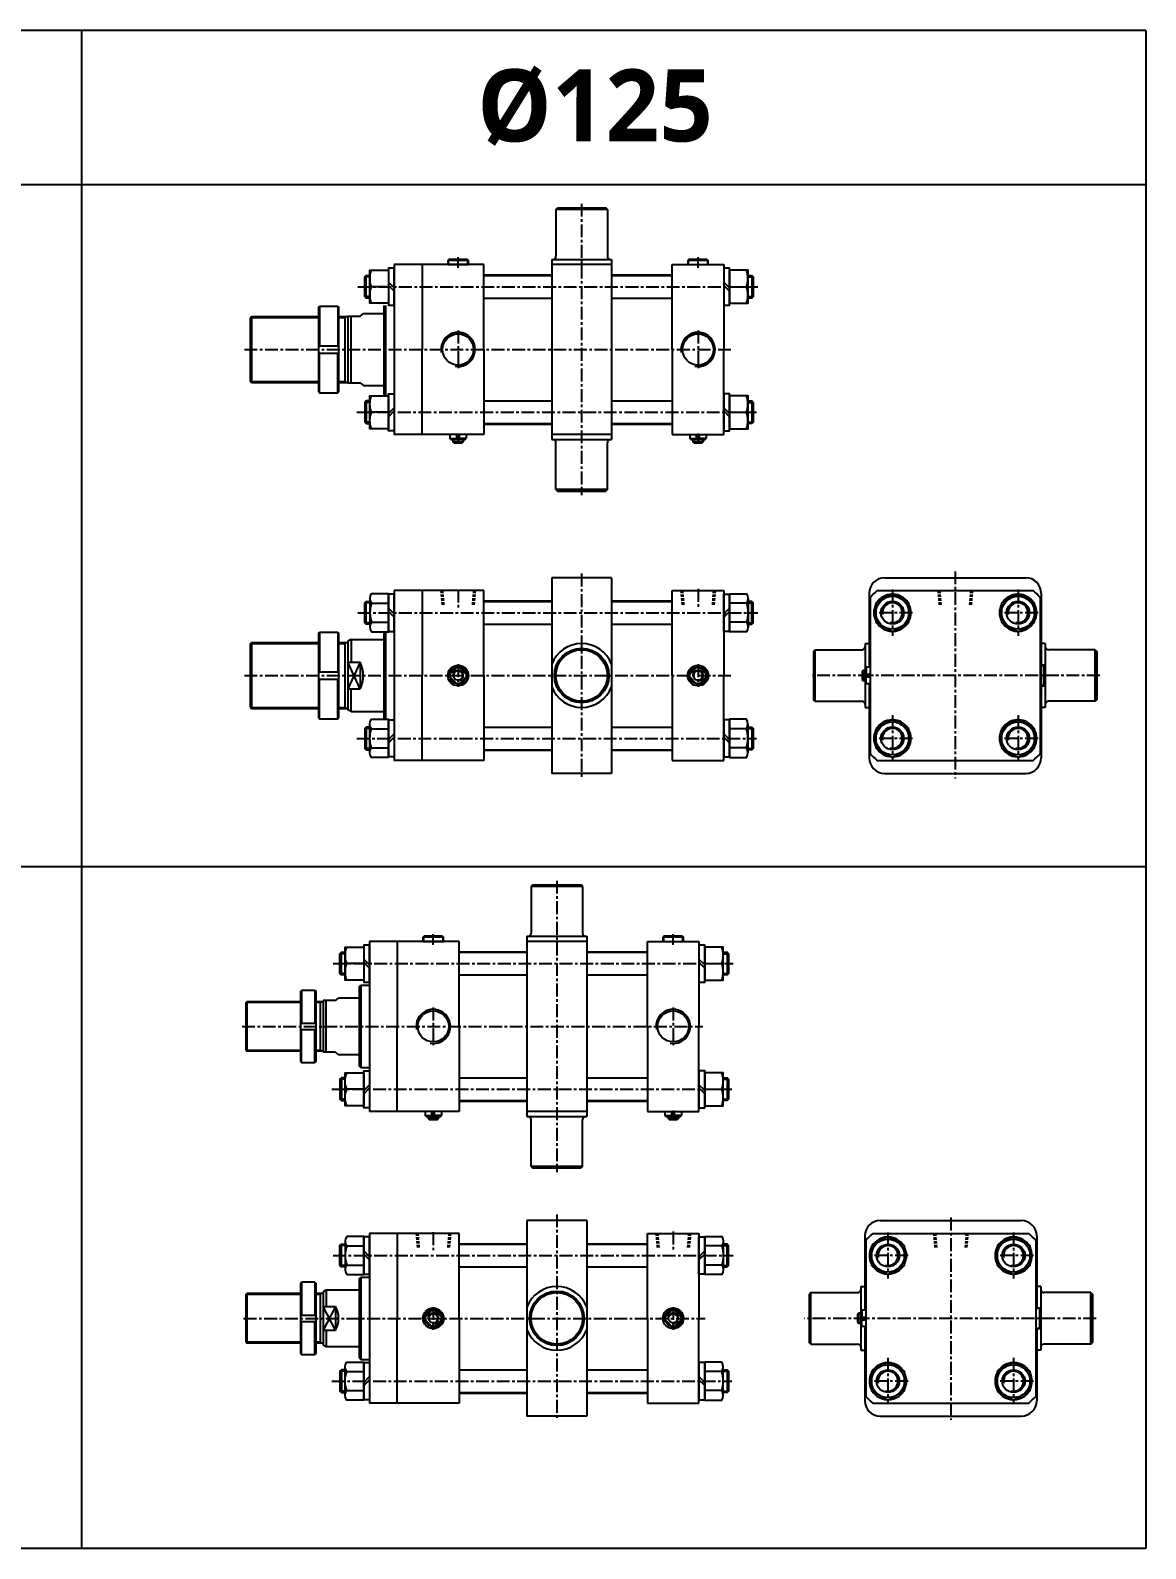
# Model space of a CAD drawing. Extents: x -819 to 29893, y -8942 to 9886.
# Drawn here: x 3670 to 4753, y 2978 to 4453 of the extents above; entities that cross this region are included whole.
import ezdxf

# ---------------------------------------------------------------- set-up
doc = ezdxf.new("R2010")
doc.units = 0
doc.header["$LTSCALE"] = 10
doc.header["$MEASUREMENT"] = 0
for name, pattern in [('CENTER', [2, 1.25, -0.25, 0.25, -0.25]), ('CENTERX2', [4, 2.5, -0.5, 0.5, -0.5]), ('HIDDEN', [0.375, 0.25, -0.125])]:
    doc.linetypes.add(name, pattern=pattern)
doc.layers.get('0').update_dxf_attribs({"linetype": 'CONTINUOUS'})
doc.layers.get('DEFPOINTS').update_dxf_attribs({"linetype": 'CONTINUOUS'})
for name, color, linetype in [('CEN', 1, 'CENTERX2'), ('CENTER', 1, 'CENTER'), ('ML', 7, 'CONTINUOUS'), ('THIN', 3, 'CONTINUOUS'), ('중심선', 1, 'CENTER')]:
    doc.layers.add(name, color=color, linetype=linetype)
doc.styles.add('문자', font='romans.shx')

msp = doc.modelspace()

# ---------------------------------------------------------------- linework, layer by layer
for p, q in [((4752.9, 4452.8), (0, 4452.8)), ((3719.5, 4452.8), (3719.5, 2978.5)), ((4752.9, 4452.8), (4752.9, 2978.5)), ((4752.9, 4302.8), (0, 4302.8)), ((4752.9, 3640.6), (0, 3640.6)), ((4752.9, 2978.5), (0, 2978.5))]:
    msp.add_line(p, q)
at = {"layer": 'CEN', "color": 1, "linetype": 'CENTER'}
for p, q in [((4205.1, 4284.4), (4205.1, 4001.4)), ((4205.1, 3925.3), (4205.1, 3727.3)), ((4181, 3627.1), (4181, 3344.1)), ((4181, 3303), (4181, 3103.1))]:
    msp.add_line(p, q, dxfattribs=at)
at = {"layer": 'CENTER'}
for p, q in [((4506.9, 3909.8), (4506.9, 3864.8)), ((4628.9, 3909.8), (4628.9, 3864.8)), ((4526.4, 3887.3), (4487.4, 3887.3)), ((4648.4, 3887.3), (4609.4, 3887.3)), ((4506.9, 3787.8), (4506.9, 3742.8)), ((4628.9, 3787.8), (4628.9, 3742.8)), ((4526.4, 3765.3), (4487.4, 3765.3)), ((4648.4, 3765.3), (4609.4, 3765.3)), ((4502.6, 3285.6), (4502.6, 3240.7)), ((4624.6, 3285.6), (4624.6, 3240.7)), ((4522.1, 3263.1), (4483.1, 3263.1)), ((4644.1, 3263.1), (4605.1, 3263.1)), ((4502.6, 3163.6), (4502.6, 3118.7)), ((4624.6, 3163.6), (4624.6, 3118.7)), ((4522.1, 3141.1), (4483.1, 3141.1)), ((4644.1, 3141.1), (4605.1, 3141.1))]:
    msp.add_line(p, q, dxfattribs=at)
at = {"layer": 'DEFPOINTS', "color": 0, "linetype": 'ByBlock'}
for p in [(4480.4, 3795.3), (4655.4, 3795.3), (4476.1, 3171.1), (4651.1, 3171.1)]:
    msp.add_point(p, dxfattribs=at)
at = {"layer": 'ML'}
for p, q in [((4180.1, 4278.9), (4181.6, 4280.4)), ((4180.1, 4278.9), (4180.1, 4233.4)), ((4230.1, 4278.9), (4180.1, 4278.9)), ((4181.6, 4280.4), (4228.6, 4280.4)), ((4230.1, 4278.9), (4228.6, 4280.4)), ((4230.1, 4278.9), (4230.1, 4233.4)), ((3999.5, 4217.8), (3999.5, 4190.1)), ((4023.1, 4225.4), (4023.1, 4060.4)), ((4050.1, 4225.4), (4023.1, 4225.4)), ((4050.1, 4225.4), (4050.1, 4142.9)), ((4110.1, 4225.4), (4050.1, 4225.4)), ((4076.1, 4230.4), (4075.1, 4229.4)), ((4095.1, 4229.4), (4075.1, 4229.4)), ((4075.1, 4229.4), (4075.1, 4225.4)), ((4075.1, 4225.4), (4095.1, 4225.4)), ((4094.1, 4230.4), (4076.1, 4230.4)), ((4094.1, 4230.4), (4095.1, 4229.4)), ((4095.1, 4225.4), (4095.1, 4229.4)), ((4110.1, 4142.9), (4110.1, 4225.4)), ((4176.1, 4230.4), (4176.1, 4055.4)), ((4176.1, 4230.4), (4234.1, 4230.4)), ((4234.1, 4225.4), (4176.1, 4225.4)), ((4234.1, 4230.4), (4234.1, 4055.4)), ((4293.1, 4142.9), (4293.1, 4225.4)), ((4293.1, 4225.4), (4343.1, 4225.4)), ((4309.1, 4230.4), (4308.1, 4229.4)), ((4328.1, 4229.4), (4308.1, 4229.4)), ((4308.1, 4229.4), (4308.1, 4225.4)), ((4308.1, 4225.4), (4328.1, 4225.4)), ((4327.1, 4230.4), (4309.1, 4230.4)), ((4327.1, 4230.4), (4328.1, 4229.4)), ((4328.1, 4225.4), (4328.1, 4229.4)), ((4343.1, 4225.4), (4343.1, 4142.9)), ((4366.7, 4190.1), (4366.7, 4217.8)), ((3995.8, 4192.9), (3995.8, 4214.9)), ((4017.5, 4203.9), (4000.9, 4203.9)), ((4017.5, 4208.3), (4023.1, 4202.7)), ((4017.5, 4205.2), (4023.1, 4199.6)), ((4348.7, 4202.7), (4343.1, 4208.3)), ((4348.7, 4199.6), (4343.1, 4205.2)), ((4348.7, 4203.9), (4365.2, 4203.9)), ((4370.3, 4214.9), (4370.3, 4192.9)), ((3883.1, 4173.4), (3884.6, 4174.9)), ((3883.1, 4173.4), (3883.1, 4112.4)), ((3884.6, 4174.9), (3884.6, 4110.9)), ((3949.4, 4183.9), (3950.4, 4184.9)), ((3949.4, 4183.9), (3949.4, 4101.9)), ((3950.4, 4184.9), (3950.4, 4146.4)), ((3950.4, 4184.9), (3968.4, 4184.9)), ((3968.4, 4184.9), (3968.4, 4146.4)), ((3968.4, 4184.9), (3969.4, 4183.9)), ((3969.4, 4101.9), (3969.4, 4183.9)), ((3975.1, 4174.9), (3975.1, 4110.9)), ((3978.1, 4175.4), (3978.1, 4110.4)), ((3981.1, 4110.4), (3981.1, 4175.4)), ((3990.1, 4175.4), (3993.1, 4177.9)), ((4013.1, 4185.5), (4013.1, 4097.9)), ((4014.6, 4185.5), (4014.6, 4097.9)), ((3949.4, 4146.4), (3969.4, 4146.4)), ((4050.1, 4060.4), (4050.1, 4142.9)), ((4110.1, 4142.9), (4110.1, 4060.4)), ((4293.1, 4142.9), (4293.1, 4060.4)), ((4343.1, 4060.4), (4343.1, 4142.9)), ((3949.4, 4139.4), (3969.4, 4139.4)), ((3950.4, 4100.9), (3950.4, 4139.4)), ((3968.4, 4100.9), (3968.4, 4139.4)), ((3883.1, 4112.4), (3884.6, 4110.9)), ((3949.4, 4101.9), (3950.4, 4100.9)), ((3950.4, 4100.9), (3968.4, 4100.9)), ((3968.4, 4100.9), (3969.4, 4101.9)), ((3990.1, 4110.4), (3993.1, 4107.9)), ((3995.8, 4092.9), (3995.8, 4070.9)), ((3999.5, 4068.1), (3999.5, 4095.8)), ((4017.5, 4080.7), (4023.1, 4086.3)), ((4348.7, 4080.7), (4343.1, 4086.3)), ((4366.7, 4068.1), (4366.7, 4095.8)), ((4370.3, 4092.9), (4370.3, 4070.9)), ((4017.5, 4081.9), (4000.9, 4081.9)), ((4017.5, 4077.6), (4023.1, 4083.2)), ((4348.7, 4077.6), (4343.1, 4083.2)), ((4348.7, 4081.9), (4365.2, 4081.9)), ((4050.1, 4060.4), (4023.1, 4060.4)), ((4110.1, 4060.4), (4050.1, 4060.4)), ((4077.1, 4060.4), (4077.1, 4056.4)), ((4078.1, 4055.4), (4077.1, 4056.4)), ((4077.1, 4056.4), (4083.8, 4056.4)), ((4078.1, 4055.4), (4092.1, 4055.4)), ((4080.1, 4055.4), (4080.1, 4053.4)), ((4083.8, 4055.4), (4083.8, 4060.4)), ((4086.4, 4055.4), (4086.4, 4060.4)), ((4093.1, 4056.4), (4086.4, 4056.4)), ((4090.1, 4055.4), (4090.1, 4053.4)), ((4092.1, 4055.4), (4093.1, 4056.4)), ((4093.1, 4060.4), (4093.1, 4056.4)), ((4234.1, 4060.4), (4176.1, 4060.4)), ((4176.1, 4055.4), (4234.1, 4055.4)), ((4293.1, 4060.4), (4343.1, 4060.4)), ((4310.1, 4060.4), (4310.1, 4056.4)), ((4310.1, 4056.4), (4316.8, 4056.4)), ((4311.1, 4055.4), (4310.1, 4056.4)), ((4311.1, 4055.4), (4325.1, 4055.4)), ((4313.1, 4055.4), (4313.1, 4053.4)), ((4316.8, 4055.4), (4316.8, 4060.4)), ((4319.4, 4055.4), (4319.4, 4060.4)), ((4326.1, 4056.4), (4319.4, 4056.4)), ((4323.1, 4055.4), (4323.1, 4053.4)), ((4325.1, 4055.4), (4326.1, 4056.4)), ((4326.1, 4060.4), (4326.1, 4056.4)), ((4081.1, 4052.4), (4080.1, 4053.4)), ((4080.1, 4053.4), (4090.1, 4053.4)), ((4081.1, 4052.4), (4089.1, 4052.4)), ((4089.1, 4052.4), (4090.1, 4053.4)), ((4180.1, 4006.9), (4180.1, 4052.4)), ((4230.1, 4006.9), (4230.1, 4052.4)), ((4313.1, 4053.4), (4323.1, 4053.4)), ((4314.1, 4052.4), (4313.1, 4053.4)), ((4314.1, 4052.4), (4322.1, 4052.4)), ((4322.1, 4052.4), (4323.1, 4053.4)), ((4230.1, 4006.9), (4180.1, 4006.9)), ((4180.1, 4006.9), (4181.6, 4005.4)), ((4181.6, 4005.4), (4228.6, 4005.4)), ((4230.1, 4006.9), (4228.6, 4005.4)), ((4050.1, 3908.8), (4023.1, 3908.8)), ((4023.1, 3908.8), (4023.1, 3743.8)), ((4110.1, 3908.8), (4050.1, 3908.8)), ((4050.1, 3908.8), (4050.1, 3826.3)), ((4110.1, 3826.3), (4110.1, 3908.8)), ((4176.1, 3921.3), (4176.1, 3731.3)), ((4234.1, 3921.3), (4176.1, 3921.3)), ((4234.1, 3921.3), (4234.1, 3731.3)), ((4293.1, 3908.8), (4343.1, 3908.8)), ((4293.1, 3826.3), (4293.1, 3908.8)), ((4343.1, 3908.8), (4343.1, 3826.3)), ((4492.2, 3908.8), (4643.7, 3908.8)), ((4499.4, 3921.3), (4636.4, 3921.3)), ((3995.8, 3876.3), (3995.8, 3898.3)), ((3999.5, 3901.1), (3999.5, 3873.4)), ((4000.9, 3896.5), (4017.5, 3896.5)), ((4365.2, 3896.5), (4348.7, 3896.5)), ((4366.7, 3901.1), (4366.7, 3873.4)), ((4370.3, 3876.3), (4370.3, 3898.3)), ((4484.4, 3906.3), (4484.4, 3834.3)), ((4485.4, 3902), (4485.4, 3750.5)), ((4650.4, 3902), (4650.4, 3750.5)), ((4651.4, 3906.3), (4651.4, 3746.3)), ((4000.9, 3878.1), (4017.5, 3878.1)), ((4017.5, 3891.7), (4023.1, 3886.1)), ((4017.5, 3888.5), (4023.1, 3882.9)), ((4348.7, 3891.7), (4343.1, 3886.1)), ((4348.7, 3888.5), (4343.1, 3882.9)), ((4365.2, 3878.1), (4348.7, 3878.1)), ((3949.4, 3867.3), (3950.4, 3868.3)), ((3949.4, 3867.3), (3949.4, 3785.3)), ((3950.4, 3868.3), (3968.4, 3868.3)), ((3950.4, 3868.3), (3950.4, 3829.8)), ((3968.4, 3868.3), (3969.4, 3867.3)), ((3968.4, 3868.3), (3968.4, 3829.8)), ((3969.4, 3785.3), (3969.4, 3867.3)), ((4013.1, 3868.8), (4013.1, 3783.8)), ((4014.6, 3868.8), (4014.6, 3783.8)), ((3883.1, 3856.8), (3884.6, 3858.3)), ((3883.1, 3856.8), (3883.1, 3795.8)), ((3884.6, 3858.3), (3884.6, 3794.3)), ((3975.1, 3858.3), (3975.1, 3794.3)), ((3981.1, 3861.3), (3978.1, 3859.6)), ((3978.1, 3859.6), (3978.1, 3793)), ((3981.1, 3861.3), (3981.1, 3839.3)), ((4431.9, 3851.3), (4430.4, 3849.8)), ((4430.4, 3849.8), (4430.4, 3802.8)), ((4431.9, 3851.3), (4477.4, 3851.3)), ((4431.9, 3801.3), (4431.9, 3851.3)), ((4480.4, 3857.3), (4480.4, 3795.3)), ((4480.4, 3857.3), (4483.9, 3857.3)), ((4655.4, 3857.3), (4651.9, 3857.3)), ((4655.4, 3857.3), (4655.4, 3795.3)), ((4703.9, 3851.3), (4658.4, 3851.3)), ((4703.9, 3801.3), (4703.9, 3851.3)), ((4703.9, 3851.3), (4705.4, 3849.8)), ((4705.4, 3849.8), (4705.4, 3802.8)), ((3978.1, 3839.3), (3990.1, 3839.3)), ((3990.1, 3839.3), (3990.1, 3813.3)), ((4083.8, 3834.2), (4077.2, 3827.6)), ((4086.4, 3834.2), (4092.9, 3827.6)), ((4316.8, 3834.2), (4310.2, 3827.6)), ((4319.4, 3834.2), (4325.9, 3827.6)), ((4480.4, 3833.3), (4481.4, 3834.3)), ((4480.4, 3833.3), (4480.4, 3819.3)), ((4485.4, 3834.3), (4481.4, 3834.3)), ((4481.4, 3834.3), (4481.4, 3827.6)), ((4654.4, 3836.3), (4650.4, 3836.3)), ((4650.4, 3836.3), (4650.4, 3816.3)), ((4655.4, 3835.3), (4654.4, 3836.3)), ((4654.4, 3816.3), (4654.4, 3836.3)), ((4655.4, 3817.3), (4655.4, 3835.3)), ((3949.4, 3829.8), (3969.4, 3829.8)), ((3949.4, 3822.8), (3969.4, 3822.8)), ((3950.4, 3784.3), (3950.4, 3822.8)), ((3968.4, 3784.3), (3968.4, 3822.8)), ((4050.1, 3743.8), (4050.1, 3826.3)), ((4077.2, 3825), (4083.8, 3818.4)), ((4092.9, 3825), (4086.4, 3818.4)), ((4110.1, 3826.3), (4110.1, 3743.8)), ((4293.1, 3826.3), (4293.1, 3743.8)), ((4310.2, 3825), (4316.8, 3818.4)), ((4325.9, 3825), (4319.4, 3818.4)), ((4343.1, 3743.8), (4343.1, 3826.3)), ((4477.4, 3830.3), (4478.4, 3831.3)), ((4477.4, 3830.3), (4477.4, 3822.3)), ((4477.4, 3822.3), (4478.4, 3821.3)), ((4478.4, 3831.3), (4478.4, 3821.3)), ((4480.4, 3831.3), (4478.4, 3831.3)), ((4480.4, 3821.3), (4478.4, 3821.3)), ((4480.4, 3827.6), (4485.4, 3827.6)), ((4480.4, 3825), (4485.4, 3825)), ((4480.4, 3819.3), (4481.4, 3818.3)), ((4481.4, 3818.3), (4481.4, 3825)), ((3978.1, 3813.3), (3990.1, 3813.3)), ((3981.1, 3791.3), (3981.1, 3813.3)), ((4485.4, 3818.3), (4481.4, 3818.3)), ((4484.4, 3818.3), (4484.4, 3746.3)), ((4650.4, 3816.3), (4654.4, 3816.3)), ((4655.4, 3817.3), (4654.4, 3816.3)), ((3883.1, 3795.8), (3884.6, 3794.3)), ((3981.1, 3791.3), (3978.1, 3793)), ((4431.9, 3801.3), (4430.4, 3802.8)), ((4431.9, 3801.3), (4477.4, 3801.3)), ((4480.4, 3795.3), (4483.9, 3795.3)), ((4655.4, 3795.3), (4651.9, 3795.3)), ((4703.9, 3801.3), (4658.4, 3801.3)), ((4703.9, 3801.3), (4705.4, 3802.8)), ((3949.4, 3785.3), (3950.4, 3784.3)), ((3950.4, 3784.3), (3968.4, 3784.3)), ((3968.4, 3784.3), (3969.4, 3785.3)), ((3995.8, 3776.3), (3995.8, 3754.3)), ((3999.5, 3751.4), (3999.5, 3779.1)), ((4000.9, 3774.5), (4017.5, 3774.5)), ((4365.2, 3774.5), (4348.7, 3774.5)), ((4366.7, 3751.4), (4366.7, 3779.1)), ((4370.3, 3776.3), (4370.3, 3754.3)), ((4017.5, 3764.1), (4023.1, 3769.7)), ((4017.5, 3760.9), (4023.1, 3766.5)), ((4348.7, 3764.1), (4343.1, 3769.7)), ((4348.7, 3760.9), (4343.1, 3766.5)), ((4000.9, 3756.1), (4017.5, 3756.1)), ((4365.2, 3756.1), (4348.7, 3756.1)), ((4050.1, 3743.8), (4023.1, 3743.8)), ((4110.1, 3743.8), (4050.1, 3743.8)), ((4234.1, 3731.3), (4176.1, 3731.3)), ((4293.1, 3743.8), (4343.1, 3743.8)), ((4492.2, 3743.8), (4643.7, 3743.8)), ((4499.4, 3731.3), (4636.4, 3731.3)), ((4156, 3621.6), (4157.5, 3623.1)), ((4156, 3621.6), (4156, 3576.1)), ((4206, 3621.6), (4156, 3621.6)), ((4157.5, 3623.1), (4204.5, 3623.1)), ((4206, 3621.6), (4204.5, 3623.1)), ((4206, 3621.6), (4206, 3576.1)), ((3999, 3568.1), (3999, 3403.1)), ((4026, 3568.1), (3999, 3568.1)), ((4026, 3568.1), (4026, 3485.6)), ((4086, 3568.1), (4026, 3568.1)), ((4052, 3573.1), (4051, 3572.1)), ((4071, 3572.1), (4051, 3572.1)), ((4051, 3572.1), (4051, 3568.1)), ((4051, 3568.1), (4071, 3568.1)), ((4070, 3573.1), (4052, 3573.1)), ((4070, 3573.1), (4071, 3572.1)), ((4071, 3568.1), (4071, 3572.1)), ((4086, 3485.6), (4086, 3568.1)), ((4152, 3573.1), (4152, 3398.1)), ((4152, 3573.1), (4210, 3573.1)), ((4210, 3568.1), (4152, 3568.1)), ((4210, 3573.1), (4210, 3398.1)), ((4269, 3485.6), (4269, 3568.1)), ((4269, 3568.1), (4319, 3568.1)), ((4285, 3573.1), (4284, 3572.1)), ((4304, 3572.1), (4284, 3572.1)), ((4284, 3572.1), (4284, 3568.1)), ((4284, 3568.1), (4304, 3568.1)), ((4303, 3573.1), (4285, 3573.1)), ((4303, 3573.1), (4304, 3572.1)), ((4304, 3568.1), (4304, 3572.1)), ((4319, 3568.1), (4319, 3485.6)), ((3971.8, 3535.6), (3971.8, 3557.6)), ((3975.4, 3560.4), (3975.4, 3532.7)), ((4342.6, 3532.7), (4342.6, 3560.4)), ((4346.3, 3557.6), (4346.3, 3535.6)), ((3993.4, 3546.6), (3976.9, 3546.6)), ((3993.4, 3551), (3999, 3545.4)), ((3993.4, 3547.8), (3999, 3542.2)), ((4324.6, 3545.4), (4319, 3551)), ((4324.6, 3542.2), (4319, 3547.8)), ((4324.6, 3546.6), (4341.2, 3546.6)), ((3989, 3524.1), (3990.5, 3525.6)), ((3989, 3524.1), (3989, 3447.1)), ((3990.5, 3525.6), (3990.5, 3445.6)), ((3879, 3508.6), (3880, 3509.6)), ((3880, 3509.6), (3880, 3461.6)), ((3932.1, 3519.6), (3933.1, 3520.6)), ((3932.1, 3519.6), (3932.1, 3451.6)), ((3933.1, 3520.6), (3933.1, 3488.6)), ((3946.1, 3520.6), (3933.1, 3520.6)), ((3946.1, 3520.6), (3946.1, 3488.6)), ((3946.1, 3520.6), (3947.1, 3519.6)), ((3947.1, 3451.6), (3947.1, 3519.6)), ((3951, 3509.6), (3951, 3461.6)), ((3954, 3510.6), (3954, 3460.6)), ((3957, 3460.6), (3957, 3510.6)), ((3966, 3510.6), (3969, 3513.1)), ((3879, 3508.6), (3879, 3462.6)), ((3932.1, 3488.6), (3947.1, 3488.6)), ((3932.1, 3482.6), (3947.1, 3482.6)), ((3933.1, 3450.6), (3933.1, 3482.6)), ((3946.1, 3450.6), (3946.1, 3482.6)), ((4026, 3403.1), (4026, 3485.6)), ((4086, 3485.6), (4086, 3403.1)), ((4269, 3485.6), (4269, 3403.1)), ((4319, 3403.1), (4319, 3485.6)), ((3879, 3462.6), (3880, 3461.6)), ((3932.1, 3451.6), (3933.1, 3450.6)), ((3933.1, 3450.6), (3946.1, 3450.6)), ((3946.1, 3450.6), (3947.1, 3451.6)), ((3966, 3460.6), (3969, 3458.1)), ((3971.8, 3435.6), (3971.8, 3413.6)), ((3975.4, 3410.7), (3975.4, 3438.4)), ((3989, 3447.1), (3990.5, 3445.6)), ((4342.6, 3410.7), (4342.6, 3438.4)), ((4346.3, 3435.6), (4346.3, 3413.6)), ((3993.4, 3424.6), (3976.9, 3424.6)), ((3993.4, 3423.4), (3999, 3429)), ((3993.4, 3420.2), (3999, 3425.8)), ((4324.6, 3423.4), (4319, 3429)), ((4324.6, 3420.2), (4319, 3425.8)), ((4324.6, 3424.6), (4341.2, 3424.6)), ((4026, 3403.1), (3999, 3403.1)), ((4086, 3403.1), (4026, 3403.1)), ((4053, 3403.1), (4053, 3399.1)), ((4054, 3398.1), (4053, 3399.1)), ((4053, 3399.1), (4059.7, 3399.1)), ((4054, 3398.1), (4068, 3398.1)), ((4056, 3398.1), (4056, 3396.1)), ((4057, 3395.1), (4056, 3396.1)), ((4056, 3396.1), (4066, 3396.1)), ((4057, 3395.1), (4065, 3395.1)), ((4059.7, 3398.1), (4059.7, 3403.1)), ((4062.3, 3398.1), (4062.3, 3403.1)), ((4069, 3399.1), (4062.3, 3399.1)), ((4065, 3395.1), (4066, 3396.1)), ((4066, 3398.1), (4066, 3396.1)), ((4068, 3398.1), (4069, 3399.1)), ((4069, 3403.1), (4069, 3399.1)), ((4210, 3403.1), (4152, 3403.1)), ((4152, 3398.1), (4210, 3398.1)), ((4156, 3349.6), (4156, 3395.1)), ((4206, 3349.6), (4206, 3395.1)), ((4269, 3403.1), (4319, 3403.1)), ((4286, 3403.1), (4286, 3399.1)), ((4286, 3399.1), (4292.7, 3399.1)), ((4287, 3398.1), (4286, 3399.1)), ((4287, 3398.1), (4301, 3398.1)), ((4289, 3398.1), (4289, 3396.1)), ((4289, 3396.1), (4299, 3396.1)), ((4290, 3395.1), (4289, 3396.1)), ((4290, 3395.1), (4298, 3395.1)), ((4292.7, 3398.1), (4292.7, 3403.1)), ((4295.3, 3398.1), (4295.3, 3403.1)), ((4302, 3399.1), (4295.3, 3399.1)), ((4298, 3395.1), (4299, 3396.1)), ((4299, 3398.1), (4299, 3396.1)), ((4301, 3398.1), (4302, 3399.1)), ((4302, 3403.1), (4302, 3399.1)), ((4206, 3349.6), (4156, 3349.6)), ((4156, 3349.6), (4157.5, 3348.1)), ((4157.5, 3348.1), (4204.5, 3348.1)), ((4206, 3349.6), (4204.5, 3348.1)), ((4152, 3297.1), (4152, 3107.1)), ((4210, 3297.1), (4152, 3297.1)), ((4210, 3297.1), (4210, 3107.1)), ((4495.1, 3297.1), (4632.1, 3297.1)), ((3971.8, 3252.1), (3971.8, 3274.1)), ((3975.4, 3277), (3975.4, 3249.3)), ((4026, 3284.6), (3999, 3284.6)), ((3999, 3284.6), (3999, 3119.6)), ((4086, 3284.6), (4026, 3284.6)), ((4026, 3284.6), (4026, 3202.1)), ((4086, 3202.1), (4086, 3284.6)), ((4269, 3284.6), (4319, 3284.6)), ((4269, 3202.1), (4269, 3284.6)), ((4319, 3284.6), (4319, 3202.1)), ((4342.6, 3277), (4342.6, 3249.3)), ((4346.3, 3252.1), (4346.3, 3274.1)), ((4480.1, 3282.1), (4480.1, 3210.1)), ((4481.1, 3277.9), (4481.1, 3126.4)), ((4487.9, 3284.6), (4639.4, 3284.6)), ((4646.1, 3277.9), (4646.1, 3126.4)), ((4647.1, 3282.1), (4647.1, 3212.1)), ((3976.9, 3272.4), (3993.4, 3272.4)), ((3993.4, 3267.5), (3999, 3261.9)), ((3993.4, 3264.4), (3999, 3258.8)), ((4324.6, 3267.5), (4319, 3261.9)), ((4324.6, 3264.4), (4319, 3258.8)), ((4341.2, 3272.4), (4324.6, 3272.4)), ((3976.9, 3253.9), (3993.4, 3253.9)), ((4341.2, 3253.9), (4324.6, 3253.9)), ((3932.1, 3236.1), (3933.1, 3237.1)), ((3932.1, 3236.1), (3932.1, 3168.1)), ((3933.1, 3237.1), (3933.1, 3205.1)), ((3946.1, 3237.1), (3933.1, 3237.1)), ((3946.1, 3237.1), (3946.1, 3205.1)), ((3946.1, 3237.1), (3947.1, 3236.1)), ((3947.1, 3168.1), (3947.1, 3236.1)), ((3957, 3229.6), (3954, 3227.9)), ((3957, 3229.6), (3957, 3213.7)), ((3989, 3240.6), (3990.5, 3242.1)), ((3989, 3240.6), (3989, 3163.6)), ((3990.5, 3242.1), (3990.5, 3162.1)), ((4476.1, 3233.1), (4476.1, 3171.1)), ((4476.1, 3233.1), (4479.6, 3233.1)), ((4651.1, 3233.1), (4647.6, 3233.1)), ((4651.1, 3233.1), (4651.1, 3171.1)), ((3879, 3225.1), (3880, 3226.1)), ((3879, 3225.1), (3879, 3179.1)), ((3880, 3226.1), (3880, 3178.1)), ((3951, 3226.1), (3951, 3178.1)), ((3954, 3227.9), (3954, 3176.4)), ((4427.6, 3227.1), (4426.1, 3225.6)), ((4426.1, 3225.6), (4426.1, 3178.6)), ((4427.6, 3227.1), (4473.1, 3227.1)), ((4427.6, 3177.1), (4427.6, 3227.1)), ((4699.6, 3227.1), (4654.1, 3227.1)), ((4699.6, 3177.1), (4699.6, 3227.1)), ((4699.6, 3227.1), (4701.1, 3225.6)), ((4701.1, 3225.6), (4701.1, 3178.6)), ((3932.1, 3205.1), (3947.1, 3205.1)), ((3954, 3213.7), (3966, 3213.7)), ((3966, 3213.7), (3966, 3190.6)), ((4026, 3119.6), (4026, 3202.1)), ((4059.7, 3210), (4053.1, 3203.4)), ((4053.1, 3200.8), (4059.7, 3194.2)), ((4062.3, 3210), (4068.9, 3203.4)), ((4068.9, 3200.8), (4062.3, 3194.2)), ((4086, 3202.1), (4086, 3119.6)), ((4269, 3202.1), (4269, 3119.6)), ((4292.7, 3210), (4286.1, 3203.4)), ((4286.1, 3200.8), (4292.7, 3194.2)), ((4295.3, 3210), (4301.9, 3203.4)), ((4301.9, 3200.8), (4295.3, 3194.2)), ((4319, 3119.6), (4319, 3202.1)), ((4473.1, 3206.1), (4474.1, 3207.1)), ((4473.1, 3206.1), (4473.1, 3198.1)), ((4474.1, 3207.1), (4474.1, 3197.1)), ((4476.1, 3207.1), (4474.1, 3207.1)), ((4476.1, 3209.1), (4477.1, 3210.1)), ((4476.1, 3209.1), (4476.1, 3195.1)), ((4476.1, 3203.4), (4481.1, 3203.4)), ((4476.1, 3200.8), (4481.1, 3200.8)), ((4481.1, 3210.1), (4477.1, 3210.1)), ((4477.1, 3210.1), (4477.1, 3203.4)), ((4477.1, 3194.1), (4477.1, 3200.8)), ((4650.1, 3212.1), (4646.1, 3212.1)), ((4646.1, 3212.1), (4646.1, 3192.1)), ((4651.1, 3211.1), (4650.1, 3212.1)), ((4650.1, 3192.1), (4650.1, 3212.1)), ((4651.1, 3193.1), (4651.1, 3211.1)), ((3932.1, 3199.1), (3947.1, 3199.1)), ((3933.1, 3167.1), (3933.1, 3199.1)), ((3946.1, 3167.1), (3946.1, 3199.1)), ((3954, 3190.6), (3966, 3190.6)), ((3957, 3190.6), (3957, 3174.6)), ((4473.1, 3198.1), (4474.1, 3197.1)), ((4476.1, 3197.1), (4474.1, 3197.1)), ((4476.1, 3195.1), (4477.1, 3194.1)), ((4481.1, 3194.1), (4477.1, 3194.1)), ((4480.1, 3194.1), (4480.1, 3122.1)), ((4646.1, 3192.1), (4650.1, 3192.1)), ((4647.1, 3192.1), (4647.1, 3122.1)), ((4651.1, 3193.1), (4650.1, 3192.1)), ((3879, 3179.1), (3880, 3178.1)), ((3957, 3174.6), (3954, 3176.4)), ((4427.6, 3177.1), (4426.1, 3178.6)), ((4427.6, 3177.1), (4473.1, 3177.1)), ((4476.1, 3171.1), (4479.6, 3171.1)), ((4651.1, 3171.1), (4647.6, 3171.1)), ((4699.6, 3177.1), (4654.1, 3177.1)), ((4699.6, 3177.1), (4701.1, 3178.6)), ((3932.1, 3168.1), (3933.1, 3167.1)), ((3933.1, 3167.1), (3946.1, 3167.1)), ((3946.1, 3167.1), (3947.1, 3168.1)), ((3989, 3163.6), (3990.5, 3162.1)), ((3971.8, 3152.1), (3971.8, 3130.1)), ((3975.4, 3127.3), (3975.4, 3155)), ((3976.9, 3150.4), (3993.4, 3150.4)), ((3993.4, 3139.9), (3999, 3145.5)), ((3993.4, 3136.8), (3999, 3142.4)), ((4324.6, 3139.9), (4319, 3145.5)), ((4324.6, 3136.8), (4319, 3142.4)), ((4341.2, 3150.4), (4324.6, 3150.4)), ((4342.6, 3127.3), (4342.6, 3155)), ((4346.3, 3152.1), (4346.3, 3130.1)), ((3976.9, 3131.9), (3993.4, 3131.9)), ((4341.2, 3131.9), (4324.6, 3131.9)), ((4026, 3119.6), (3999, 3119.6)), ((4086, 3119.6), (4026, 3119.6)), ((4269, 3119.6), (4319, 3119.6)), ((4487.9, 3119.6), (4639.4, 3119.6)), ((4210, 3107.1), (4152, 3107.1)), ((4495.1, 3107.1), (4632.1, 3107.1))]:
    msp.add_line(p, q, dxfattribs=at)
at = {"layer": 'ML', "color": 1, "linetype": 'CENTER'}
for p, q in [((4085.1, 4222.1), (4085.1, 4232.6)), ((4318.1, 4222.1), (4318.1, 4232.6)), ((3987.7, 4203.9), (4376.2, 4203.9)), ((4085.1, 4161.2), (4085.1, 4124.7)), ((4318.1, 4161.2), (4318.1, 4124.7)), ((3877.6, 4142.9), (4352.3, 4142.9)), ((3986.6, 4081.9), (4375, 4081.9)), ((4085.1, 4061.3), (4085.1, 4051.7)), ((4318.1, 4061.3), (4318.1, 4051.7)), ((4567.9, 3927.4), (4567.9, 3726.3)), ((4085.1, 3909.8), (4085.1, 3892.4)), ((4318.1, 3910.5), (4318.1, 3892.3)), ((3987.7, 3887.3), (4376.2, 3887.3)), ((4085.1, 3837.3), (4085.1, 3815.3)), ((4318.1, 3837.3), (4318.1, 3815.3)), ((3877.6, 3826.3), (4352.3, 3826.3)), ((4486.2, 3826.3), (4429.2, 3826.3)), ((4708.4, 3826.3), (4477.2, 3826.3)), ((3986.6, 3765.3), (4375, 3765.3)), ((4061, 3564.8), (4061, 3575.2)), ((4294, 3564.8), (4294, 3575.2)), ((3963.7, 3546.6), (4352.2, 3546.6)), ((4061, 3503.9), (4061, 3467.3)), ((4294, 3503.9), (4294, 3467.3)), ((3875.3, 3485.6), (4322.9, 3485.6)), ((3962.6, 3424.6), (4351, 3424.6)), ((4061, 3403.9), (4061, 3394.4)), ((4294, 3403.9), (4294, 3394.4)), ((4563.6, 3299.9), (4563.6, 3103.6)), ((4061, 3285.7), (4061, 3268.2)), ((4294, 3286.4), (4294, 3268.1)), ((3963.7, 3263.1), (4352.2, 3263.1)), ((3876.8, 3202.1), (4325.2, 3202.1)), ((4061, 3213.1), (4061, 3191.1)), ((4294, 3213.1), (4294, 3191.1)), ((4481.9, 3202.1), (4421.5, 3202.1)), ((4704.8, 3202.1), (4472.9, 3202.1)), ((3962.6, 3141.1), (4351, 3141.1))]:
    msp.add_line(p, q, dxfattribs=at)
at = {"layer": 'ML', "color": 2}
for p, q in [((4075.6, 4229.9), (4075.6, 4225.4)), ((4094.6, 4225.4), (4094.6, 4229.9)), ((4308.6, 4229.9), (4308.6, 4225.4)), ((4327.6, 4225.4), (4327.6, 4229.9)), ((3975.1, 4173.9), (3976.8, 4174.9)), ((3975.1, 4111.9), (3976.8, 4110.9)), ((4080.6, 4055.4), (4080.6, 4052.9)), ((4089.6, 4055.4), (4089.6, 4052.9)), ((4313.6, 4055.4), (4313.6, 4052.9)), ((4322.6, 4055.4), (4322.6, 4052.9)), ((3975.1, 3857.3), (3976.8, 3858.3)), ((4006.6, 3861.3), (4007.9, 3861.3)), ((3990.1, 3839.3), (3978.1, 3813.3)), ((3990.1, 3813.3), (3978.1, 3839.3)), ((4654.9, 3835.8), (4650.4, 3835.8)), ((4480.4, 3830.8), (4477.9, 3830.8)), ((4480.4, 3821.8), (4477.9, 3821.8)), ((4650.4, 3816.8), (4654.9, 3816.8)), ((3975.1, 3795.3), (3976.8, 3794.3)), ((4006.6, 3791.3), (4007.9, 3791.3)), ((4051.5, 3572.6), (4051.5, 3568.1)), ((4070.5, 3568.1), (4070.5, 3572.6)), ((4284.5, 3572.6), (4284.5, 3568.1)), ((4303.5, 3568.1), (4303.5, 3572.6)), ((3951, 3508.8), (3952.3, 3509.6)), ((3951, 3462.3), (3952.3, 3461.6)), ((4056.5, 3398.1), (4056.5, 3395.6)), ((4065.5, 3398.1), (4065.5, 3395.6)), ((4289.5, 3398.1), (4289.5, 3395.6)), ((4298.5, 3398.1), (4298.5, 3395.6)), ((3951, 3225.4), (3952.3, 3226.1)), ((3966, 3190.6), (3954, 3213.7)), ((3966, 3213.7), (3954, 3190.6)), ((4476.1, 3206.6), (4473.6, 3206.6)), ((4650.6, 3211.6), (4646.1, 3211.6)), ((4476.1, 3197.6), (4473.6, 3197.6)), ((4646.1, 3192.6), (4650.6, 3192.6)), ((3951, 3178.9), (3952.3, 3178.1))]:
    msp.add_line(p, q, dxfattribs=at)
at = {"layer": 'ML', "color": 7, "linetype": 'Continuous'}
for p, q in [((4110.1, 4215.4), (4176.1, 4215.4)), ((4110.1, 4214.9), (4176.1, 4214.9)), ((4234.1, 4215.4), (4293.1, 4215.4)), ((4234.1, 4214.9), (4293.1, 4214.9)), ((4110.1, 4192.9), (4176.1, 4192.9)), ((4234.1, 4192.9), (4293.1, 4192.9)), ((3884.6, 4174.9), (3949.4, 4174.9)), ((3969.4, 4174.9), (3978.1, 4174.9)), ((3978.1, 4175.4), (3990.1, 4175.4)), ((3993.1, 4177.9), (4013.1, 4177.9)), ((3884.6, 4110.9), (3949.4, 4110.9)), ((3969.4, 4110.9), (3978.1, 4110.9)), ((3978.1, 4110.4), (3990.1, 4110.4)), ((3993.1, 4107.9), (4013.1, 4107.9)), ((4110.1, 4092.9), (4176.1, 4092.9)), ((4234.1, 4092.9), (4293.1, 4092.9)), ((4110.1, 4070.9), (4176.1, 4070.9)), ((4110.1, 4070.4), (4176.1, 4070.4)), ((4234.1, 4070.9), (4293.1, 4070.9)), ((4234.1, 4070.4), (4293.1, 4070.4)), ((4110.1, 3898.8), (4176.1, 3898.8)), ((4110.1, 3898.3), (4176.1, 3898.3)), ((4234.1, 3898.8), (4293.1, 3898.8)), ((4234.1, 3898.3), (4293.1, 3898.3)), ((4110.1, 3876.3), (4176.1, 3876.3)), ((4234.1, 3876.3), (4293.1, 3876.3)), ((3884.6, 3858.3), (3949.4, 3858.3)), ((3969.4, 3858.3), (3978.1, 3858.3)), ((3981.1, 3861.3), (4013.1, 3861.3)), ((3884.6, 3794.3), (3949.4, 3794.3)), ((3969.4, 3794.3), (3978.1, 3794.3)), ((3981.1, 3791.3), (4013.1, 3791.3)), ((4110.1, 3776.3), (4176.1, 3776.3)), ((4234.1, 3776.3), (4293.1, 3776.3)), ((4110.1, 3754.3), (4176.1, 3754.3)), ((4110.1, 3753.8), (4176.1, 3753.8)), ((4234.1, 3754.3), (4293.1, 3754.3)), ((4234.1, 3753.8), (4293.1, 3753.8)), ((4086, 3558.1), (4152, 3558.1)), ((4086, 3557.6), (4152, 3557.6)), ((4210, 3558.1), (4269, 3558.1)), ((4210, 3557.6), (4269, 3557.6)), ((3990.5, 3525.6), (3999, 3525.6)), ((4086, 3535.6), (4152, 3535.6)), ((4210, 3535.6), (4269, 3535.6)), ((3990.5, 3445.6), (3999, 3445.6)), ((4086, 3435.6), (4152, 3435.6)), ((4210, 3435.6), (4269, 3435.6)), ((4086, 3413.6), (4152, 3413.6)), ((4086, 3413.1), (4152, 3413.1)), ((4210, 3413.6), (4269, 3413.6)), ((4210, 3413.1), (4269, 3413.1)), ((4086, 3274.6), (4152, 3274.6)), ((4086, 3274.1), (4152, 3274.1)), ((4210, 3274.6), (4269, 3274.6)), ((4210, 3274.1), (4269, 3274.1)), ((4086, 3252.1), (4152, 3252.1)), ((4210, 3252.1), (4269, 3252.1)), ((3990.5, 3242.1), (3999, 3242.1)), ((3990.5, 3162.1), (3999, 3162.1)), ((4086, 3152.1), (4152, 3152.1)), ((4210, 3152.1), (4269, 3152.1)), ((4086, 3130.1), (4152, 3130.1)), ((4086, 3129.6), (4152, 3129.6)), ((4210, 3130.1), (4269, 3130.1)), ((4210, 3129.6), (4269, 3129.6))]:
    msp.add_line(p, q, dxfattribs=at)
at = {"layer": 'ML', "color": 2, "linetype": 'Continuous'}
for p, q in [((3883.6, 4173.9), (3949.4, 4173.9)), ((3969.4, 4173.9), (3975.1, 4173.9)), ((3883.6, 4111.9), (3949.4, 4111.9)), ((3969.4, 4111.9), (3975.1, 4111.9)), ((3883.6, 3857.3), (3949.4, 3857.3)), ((3969.4, 3857.3), (3975.1, 3857.3)), ((3883.6, 3795.3), (3949.4, 3795.3)), ((3969.4, 3795.3), (3975.1, 3795.3))]:
    msp.add_line(p, q, dxfattribs=at)
at = {"layer": 'ML', "color": 6, "linetype": 'HIDDEN'}
for p, q in [((4068.4, 3908.8), (4069.7, 3894.8)), ((4069.9, 3908.8), (4071.1, 3894.8)), ((4100.2, 3908.8), (4099, 3894.8)), ((4101.7, 3908.8), (4100.5, 3894.8)), ((4301.4, 3908.8), (4302.7, 3894.8)), ((4302.9, 3908.8), (4304.1, 3894.8)), ((4333.2, 3908.8), (4332, 3894.8)), ((4334.7, 3908.8), (4333.5, 3894.8)), ((4551.3, 3908.8), (4552.5, 3894.8)), ((4552.8, 3908.8), (4554, 3894.8)), ((4583.1, 3908.8), (4581.8, 3894.8)), ((4584.5, 3908.8), (4583.3, 3894.8)), ((4044.4, 3284.6), (4045.6, 3270.6)), ((4045.9, 3284.6), (4047.1, 3270.6)), ((4076.2, 3284.6), (4075, 3270.6)), ((4077.7, 3284.6), (4076.4, 3270.6)), ((4277.4, 3284.6), (4278.6, 3270.6)), ((4278.9, 3284.6), (4280.1, 3270.6)), ((4309.2, 3284.6), (4308, 3270.6)), ((4310.7, 3284.6), (4309.4, 3270.6)), ((4547, 3284.6), (4548.2, 3270.6)), ((4548.5, 3284.6), (4549.7, 3270.6)), ((4578.8, 3284.6), (4577.5, 3270.6)), ((4580.2, 3284.6), (4579, 3270.6))]:
    msp.add_line(p, q, dxfattribs=at)
at = {"layer": 'ML'}
for points in [[(4017.5, 4187.9), (3999.5, 4187.9), (3999.5, 4219.9), (4017.5, 4219.9)], [(4348.7, 4187.9), (4366.7, 4187.9), (4366.7, 4219.9), (4348.7, 4219.9)], [(4017.5, 4065.9), (3999.5, 4065.9), (3999.5, 4097.9), (4017.5, 4097.9)], [(4348.7, 4065.9), (4366.7, 4065.9), (4366.7, 4097.9), (4348.7, 4097.9)], [(3993.4, 3530.6), (3975.4, 3530.6), (3975.4, 3562.6), (3993.4, 3562.6)], [(4324.6, 3530.6), (4342.6, 3530.6), (4342.6, 3562.6), (4324.6, 3562.6)], [(3993.4, 3408.6), (3975.4, 3408.6), (3975.4, 3440.6), (3993.4, 3440.6)], [(4324.6, 3408.6), (4342.6, 3408.6), (4342.6, 3440.6), (4324.6, 3440.6)]]:
    msp.add_lwpolyline(points, close=True, dxfattribs=at)
for points in [[(4000.9, 4187.9, -0.178633), (4000.9, 4203.9, -0.178633), (4000.9, 4219.9)], [(4365.2, 4187.9, 0.178633), (4365.2, 4203.9, 0.178633), (4365.2, 4219.9)], [(4000.9, 4065.9, -0.178633), (4000.9, 4081.9, -0.178633), (4000.9, 4097.9)], [(4365.2, 4065.9, 0.178633), (4365.2, 4081.9, 0.178633), (4365.2, 4097.9)], [(4017.5, 3905.8), (4000.9, 3905.8, 0.309401), (4000.9, 3896.5, 0.154701), (4000.9, 3878.1, 0.309401), (4000.9, 3868.8), (4017.5, 3868.8), (4017.5, 3905.8)], [(4348.7, 3905.8), (4365.2, 3905.8, -0.309401), (4365.2, 3896.5, -0.154701), (4365.2, 3878.1, -0.309401), (4365.2, 3868.8), (4348.7, 3868.8), (4348.7, 3905.8)], [(4017.5, 3746.8), (4000.9, 3746.8, -0.309401), (4000.9, 3756.1, -0.154701), (4000.9, 3774.5, -0.309401), (4000.9, 3783.8), (4017.5, 3783.8), (4017.5, 3746.8)], [(4348.7, 3746.8), (4365.2, 3746.8, 0.309401), (4365.2, 3756.1, 0.154701), (4365.2, 3774.5, 0.309401), (4365.2, 3783.8), (4348.7, 3783.8), (4348.7, 3746.8)], [(3976.9, 3530.6, -0.178633), (3976.9, 3546.6, -0.178633), (3976.9, 3562.6)], [(4341.2, 3530.6, 0.178633), (4341.2, 3546.6, 0.178633), (4341.2, 3562.6)], [(3976.9, 3408.6, -0.178633), (3976.9, 3424.6, -0.178633), (3976.9, 3440.6)], [(4341.2, 3408.6, 0.178633), (4341.2, 3424.6, 0.178633), (4341.2, 3440.6)], [(3993.4, 3281.6), (3976.9, 3281.6, 0.309401), (3976.9, 3272.4, 0.154701), (3976.9, 3253.9, 0.309401), (3976.9, 3244.7), (3993.4, 3244.7), (3993.4, 3281.6)], [(4324.6, 3281.6), (4341.2, 3281.6, -0.309401), (4341.2, 3272.4, -0.154701), (4341.2, 3253.9, -0.309401), (4341.2, 3244.7), (4324.6, 3244.7), (4324.6, 3281.6)], [(3993.4, 3122.7), (3976.9, 3122.7, -0.309401), (3976.9, 3131.9, -0.154701), (3976.9, 3150.4, -0.309401), (3976.9, 3159.6), (3993.4, 3159.6), (3993.4, 3122.7)], [(4324.6, 3122.7), (4341.2, 3122.7, 0.309401), (4341.2, 3131.9, 0.154701), (4341.2, 3150.4, 0.309401), (4341.2, 3159.6), (4324.6, 3159.6), (4324.6, 3122.7)]]:
    msp.add_lwpolyline(points, format="xyb", dxfattribs=at)
for points in [[(4023.1, 4185.9), (4023.1, 4222), (4017.5, 4222), (4017.5, 4185.9), (4023.1, 4185.9)], [(4343.1, 4222), (4343.1, 4185.9), (4348.7, 4185.9), (4348.7, 4222), (4343.1, 4222)], [(3999.5, 4192.9), (3995.8, 4192.9), (3994.5, 4194.3), (3994.5, 4213.6), (3995.8, 4214.9), (3999.5, 4214.9)], [(4366.7, 4214.9), (4370.3, 4214.9), (4371.7, 4213.6), (4371.7, 4194.3), (4370.3, 4192.9), (4366.7, 4192.9)], [(4023.1, 4100), (4023.1, 4063.9), (4017.5, 4063.9), (4017.5, 4100), (4023.1, 4100)], [(4343.1, 4100), (4343.1, 4063.9), (4348.7, 4063.9), (4348.7, 4100), (4343.1, 4100)], [(3999.5, 4092.9), (3995.8, 4092.9), (3994.5, 4091.6), (3994.5, 4072.3), (3995.8, 4070.9), (3999.5, 4070.9)], [(4366.7, 4092.9), (4370.3, 4092.9), (4371.7, 4091.6), (4371.7, 4072.3), (4370.3, 4070.9), (4366.7, 4070.9)], [(3999.5, 3876.3), (3995.8, 3876.3), (3994.5, 3877.6), (3994.5, 3896.9), (3995.8, 3898.3), (3999.5, 3898.3)], [(4023.1, 3869.2), (4023.1, 3905.3), (4017.5, 3905.3), (4017.5, 3869.2), (4023.1, 3869.2)], [(4343.1, 3869.2), (4343.1, 3905.3), (4348.7, 3905.3), (4348.7, 3869.2), (4343.1, 3869.2)], [(4366.7, 3876.3), (4370.3, 3876.3), (4371.7, 3877.6), (4371.7, 3896.9), (4370.3, 3898.3), (4366.7, 3898.3)], [(4490.9, 3896.5), (4490.9, 3878.1), (4506.9, 3868.8), (4522.9, 3878.1), (4522.9, 3896.5), (4506.9, 3905.8), (4490.9, 3896.5)], [(4612.9, 3896.5), (4612.9, 3878.1), (4628.9, 3868.8), (4644.9, 3878.1), (4644.9, 3896.5), (4628.9, 3905.8), (4612.9, 3896.5)], [(3999.5, 3776.3), (3995.8, 3776.3), (3994.5, 3774.9), (3994.5, 3755.6), (3995.8, 3754.3), (3999.5, 3754.3)], [(4023.1, 3783.3), (4023.1, 3747.2), (4017.5, 3747.2), (4017.5, 3783.3), (4023.1, 3783.3)], [(4343.1, 3783.3), (4343.1, 3747.2), (4348.7, 3747.2), (4348.7, 3783.3), (4343.1, 3783.3)], [(4366.7, 3776.3), (4370.3, 3776.3), (4371.7, 3774.9), (4371.7, 3755.6), (4370.3, 3754.3), (4366.7, 3754.3)], [(4490.9, 3774.5), (4490.9, 3756.1), (4506.9, 3746.8), (4522.9, 3756.1), (4522.9, 3774.5), (4506.9, 3783.8), (4490.9, 3774.5)], [(4612.9, 3774.5), (4612.9, 3756.1), (4628.9, 3746.8), (4644.9, 3756.1), (4644.9, 3774.5), (4628.9, 3783.8), (4612.9, 3774.5)], [(3975.4, 3535.6), (3971.8, 3535.6), (3970.4, 3536.9), (3970.4, 3556.2), (3971.8, 3557.6), (3975.4, 3557.6)], [(3999, 3528.5), (3999, 3564.6), (3993.4, 3564.6), (3993.4, 3528.5), (3999, 3528.5)], [(4319, 3564.6), (4319, 3528.5), (4324.6, 3528.5), (4324.6, 3564.6), (4319, 3564.6)], [(4342.6, 3557.6), (4346.3, 3557.6), (4347.6, 3556.2), (4347.6, 3536.9), (4346.3, 3535.6), (4342.6, 3535.6)], [(3975.4, 3435.6), (3971.8, 3435.6), (3970.4, 3434.2), (3970.4, 3414.9), (3971.8, 3413.6), (3975.4, 3413.6)], [(3999, 3442.6), (3999, 3406.5), (3993.4, 3406.5), (3993.4, 3442.6), (3999, 3442.6)], [(4319, 3442.6), (4319, 3406.5), (4324.6, 3406.5), (4324.6, 3442.6), (4319, 3442.6)], [(4342.6, 3435.6), (4346.3, 3435.6), (4347.6, 3434.2), (4347.6, 3414.9), (4346.3, 3413.6), (4342.6, 3413.6)], [(3975.4, 3252.1), (3971.8, 3252.1), (3970.4, 3253.5), (3970.4, 3272.8), (3971.8, 3274.1), (3975.4, 3274.1)], [(3999, 3245.1), (3999, 3281.2), (3993.4, 3281.2), (3993.4, 3245.1), (3999, 3245.1)], [(4319, 3245.1), (4319, 3281.2), (4324.6, 3281.2), (4324.6, 3245.1), (4319, 3245.1)], [(4342.6, 3252.1), (4346.3, 3252.1), (4347.6, 3253.5), (4347.6, 3272.8), (4346.3, 3274.1), (4342.6, 3274.1)], [(4486.6, 3272.4), (4486.6, 3253.9), (4502.6, 3244.7), (4518.6, 3253.9), (4518.6, 3272.4), (4502.6, 3281.6), (4486.6, 3272.4)], [(4608.6, 3272.4), (4608.6, 3253.9), (4624.6, 3244.7), (4640.6, 3253.9), (4640.6, 3272.4), (4624.6, 3281.6), (4608.6, 3272.4)], [(3999, 3159.2), (3999, 3123.1), (3993.4, 3123.1), (3993.4, 3159.2), (3999, 3159.2)], [(4319, 3159.2), (4319, 3123.1), (4324.6, 3123.1), (4324.6, 3159.2), (4319, 3159.2)], [(4486.6, 3150.4), (4486.6, 3131.9), (4502.6, 3122.7), (4518.6, 3131.9), (4518.6, 3150.4), (4502.6, 3159.6), (4486.6, 3150.4)], [(4608.6, 3150.4), (4608.6, 3131.9), (4624.6, 3122.7), (4640.6, 3131.9), (4640.6, 3150.4), (4624.6, 3159.6), (4608.6, 3150.4)], [(3975.4, 3152.1), (3971.8, 3152.1), (3970.4, 3150.8), (3970.4, 3131.5), (3971.8, 3130.1), (3975.4, 3130.1)], [(4342.6, 3152.1), (4346.3, 3152.1), (4347.6, 3150.8), (4347.6, 3131.5), (4346.3, 3130.1), (4342.6, 3130.1)]]:
    msp.add_lwpolyline(points, dxfattribs=at)
for centre, radius in [((4085.1, 4142.9), 15.1), ((4318.1, 4142.9), 15.1), ((4506.9, 3887.3), 16), ((4506.9, 3887.3), 11), ((4628.9, 3887.3), 16), ((4628.9, 3887.3), 11), ((4205.1, 3826.3), 26.5), ((4205.1, 3826.3), 25), ((4085.1, 3826.3), 10), ((4085.1, 3826.3), 8), ((4318.1, 3826.3), 10), ((4318.1, 3826.3), 8), ((4085.1, 3826.3), 4.5), ((4318.1, 3826.3), 4.5), ((4506.9, 3765.3), 16), ((4506.9, 3765.3), 11), ((4628.9, 3765.3), 16), ((4628.9, 3765.3), 11), ((4061, 3485.6), 15.1), ((4294, 3485.6), 15.1), ((4502.6, 3263.1), 16), ((4502.6, 3263.1), 11), ((4624.6, 3263.1), 16), ((4624.6, 3263.1), 11), ((4181, 3202.1), 26.5), ((4181, 3202.1), 25), ((4061, 3202.1), 10), ((4061, 3202.1), 8), ((4061, 3202.1), 4.5), ((4294, 3202.1), 10), ((4294, 3202.1), 8), ((4294, 3202.1), 4.5), ((4502.6, 3141.1), 16), ((4624.6, 3141.1), 16), ((4502.6, 3141.1), 11), ((4624.6, 3141.1), 11)]:
    msp.add_circle(centre, radius, dxfattribs=at)
for centre, radius, start, end in [((4177.1, 4233.4), 3, 270, 0), ((4233.1, 4233.4), 3, 180, 270), ((4177.1, 4052.4), 3, 0, 90), ((4233.1, 4052.4), 3, 90, 180), ((4499.4, 3906.3), 15, 90, 180), ((4567.9, 3826.3), 112, 132.5568, 137.4432), ((4636.4, 3906.3), 15, 0, 90), ((4567.9, 3826.3), 112, 42.5568, 47.4432), ((4506.9, 3887.3), 18, 152.4276, 207.5724), ((4506.9, 3887.3), 18, 92.4276, 147.5724), ((4506.9, 3887.3), 18, 32.4276, 87.5724), ((4506.9, 3887.3), 18, 332.4276, 27.5724), ((4628.9, 3887.3), 18, 152.4276, 207.5724), ((4628.9, 3887.3), 18, 92.4276, 147.5724), ((4628.9, 3887.3), 18, 32.4276, 87.5724), ((4628.9, 3887.3), 18, 332.4276, 27.5724), ((4506.9, 3887.3), 18, 212.4276, 267.5724), ((4506.9, 3887.3), 18, 272.4276, 327.5724), ((4628.9, 3887.3), 18, 212.4276, 267.5724), ((4628.9, 3887.3), 18, 272.4276, 327.5724), ((4205.1, 3826.3), 31, 20.6935, 159.3065), ((4477.4, 3854.3), 3, 270, 0), ((4651.9, 3857.8), 0.5, 180, 270), ((4658.4, 3854.3), 3, 180, 270), ((3963.4, 3826.3), 29.6, 333.9922, 26.0078), ((4205.1, 3826.3), 31, 200.6935, 339.3065), ((4477.4, 3798.3), 3, 0, 90), ((4483.9, 3794.8), 0.5, 0, 90), ((4651.9, 3794.8), 0.5, 90, 180), ((4658.4, 3798.3), 3, 90, 180), ((4506.9, 3765.3), 18, 92.4276, 147.5724), ((4506.9, 3765.3), 18, 32.4276, 87.5724), ((4628.9, 3765.3), 18, 92.4276, 147.5724), ((4628.9, 3765.3), 18, 32.4276, 87.5724), ((4506.9, 3765.3), 18, 152.4276, 207.5724), ((4506.9, 3765.3), 18, 332.4276, 27.5724), ((4628.9, 3765.3), 18, 152.4276, 207.5724), ((4628.9, 3765.3), 18, 332.4276, 27.5724), ((4499.4, 3746.3), 15, 180, 270), ((4567.9, 3826.3), 112, 222.5568, 227.4432), ((4506.9, 3765.3), 18, 212.4276, 267.5724), ((4506.9, 3765.3), 18, 272.4276, 327.5724), ((4628.9, 3765.3), 18, 212.4276, 267.5724), ((4628.9, 3765.3), 18, 272.4276, 327.5724), ((4636.4, 3746.3), 15, 270, 0), ((4567.9, 3826.3), 112, 312.5568, 317.4432), ((4153, 3576.1), 3, 270, 0), ((4209, 3576.1), 3, 180, 270), ((4153, 3395.1), 3, 0, 90), ((4209, 3395.1), 3, 90, 180), ((4495.1, 3282.1), 15, 90, 180), ((4632.1, 3282.1), 15, 0, 90), ((4563.6, 3202.1), 112, 132.5568, 137.4432), ((4502.6, 3263.1), 18, 92.4276, 147.5724), ((4502.6, 3263.1), 18, 32.4276, 87.5724), ((4624.6, 3263.1), 18, 92.4276, 147.5724), ((4624.6, 3263.1), 18, 32.4276, 87.5724), ((4563.6, 3202.1), 112, 42.5568, 47.4432), ((4502.6, 3263.1), 18, 152.4276, 207.5724), ((4502.6, 3263.1), 18, 332.4276, 27.5724), ((4624.6, 3263.1), 18, 152.4276, 207.5724), ((4624.6, 3263.1), 18, 332.4276, 27.5724), ((4502.6, 3263.1), 18, 212.4276, 267.5724), ((4502.6, 3263.1), 18, 272.4276, 327.5724), ((4624.6, 3263.1), 18, 212.4276, 267.5724), ((4624.6, 3263.1), 18, 272.4276, 327.5724), ((4181, 3202.1), 31, 20.6935, 159.3065), ((4473.1, 3230.1), 3, 270, 0), ((4479.6, 3233.6), 0.5, 270, 0), ((4647.6, 3233.6), 0.5, 180, 270), ((4654.1, 3230.1), 3, 180, 270), ((3945.3, 3202.1), 23.7, 330.8896, 29.1104), ((4181, 3202.1), 31, 200.6935, 339.3065), ((4473.1, 3174.1), 3, 0, 90), ((4479.6, 3170.6), 0.5, 0, 90), ((4647.6, 3170.6), 0.5, 90, 180), ((4654.1, 3174.1), 3, 90, 180), ((4502.6, 3141.1), 18, 92.4276, 147.5724), ((4502.6, 3141.1), 18, 32.4276, 87.5724), ((4624.6, 3141.1), 18, 92.4276, 147.5724), ((4624.6, 3141.1), 18, 32.4276, 87.5724), ((4502.6, 3141.1), 18, 152.4276, 207.5724), ((4502.6, 3141.1), 18, 332.4276, 27.5724), ((4624.6, 3141.1), 18, 152.4276, 207.5724), ((4624.6, 3141.1), 18, 332.4276, 27.5724), ((4563.6, 3202.1), 112, 222.5568, 227.4432), ((4502.6, 3141.1), 18, 212.4276, 267.5724), ((4502.6, 3141.1), 18, 272.4276, 327.5724), ((4624.6, 3141.1), 18, 212.4276, 267.5724), ((4624.6, 3141.1), 18, 272.4276, 327.5724), ((4563.6, 3202.1), 112, 312.5568, 317.4432), ((4495.1, 3122.1), 15, 180, 270), ((4632.1, 3122.1), 15, 270, 0)]:
    msp.add_arc(centre, radius, start, end, dxfattribs=at)
at = {"layer": 'ML', "color": 2}
for centre, radius, start, end in [((4085.1, 4142.9), 16.6, 259.7841, 189.9064), ((4318.1, 4142.9), 16.6, 259.7841, 189.9064), ((4506.9, 3887.3), 9.65, 254.5871, 191.1), ((4628.9, 3887.3), 9.65, 254.5871, 191.1), ((4085.1, 3826.3), 9.5, 261.4114, 188.1478), ((4318.1, 3826.3), 9.5, 261.4114, 188.1478), ((4085.1, 3826.3), 5, 257.904, 186.2569), ((4318.1, 3826.3), 5, 257.904, 186.2569), ((4506.9, 3765.3), 9.65, 254.5871, 191.1), ((4628.9, 3765.3), 9.65, 254.5871, 191.1), ((4061, 3485.6), 16.6, 259.7841, 189.9064), ((4294, 3485.6), 16.6, 259.7841, 189.9064), ((4502.6, 3263.1), 9.65, 254.5871, 191.1), ((4624.6, 3263.1), 9.65, 254.5871, 191.1), ((4061, 3202.1), 9.5, 261.4114, 188.1478), ((4061, 3202.1), 5, 257.904, 186.2569), ((4294, 3202.1), 9.5, 261.4114, 188.1478), ((4294, 3202.1), 5, 257.904, 186.2569), ((4502.6, 3141.1), 9.65, 254.5871, 191.1), ((4624.6, 3141.1), 9.65, 254.5871, 191.1)]:
    msp.add_arc(centre, radius, start, end, dxfattribs=at)
at = {"layer": 'THIN', "color": 2}
for p, q in [((3999.5, 4213.6), (3994.5, 4213.6)), ((4366.7, 4213.6), (4371.7, 4213.6)), ((3999.5, 4194.3), (3994.5, 4194.3)), ((4366.7, 4194.3), (4371.7, 4194.3)), ((3999.5, 4091.6), (3994.5, 4091.6)), ((4366.7, 4091.6), (4371.7, 4091.6)), ((3999.5, 4072.3), (3994.5, 4072.3)), ((4366.7, 4072.3), (4371.7, 4072.3)), ((3999.5, 3896.9), (3994.5, 3896.9)), ((4366.7, 3896.9), (4371.7, 3896.9)), ((3999.5, 3877.6), (3994.5, 3877.6)), ((4366.7, 3877.6), (4371.7, 3877.6)), ((3999.5, 3774.9), (3994.5, 3774.9)), ((4366.7, 3774.9), (4371.7, 3774.9)), ((3999.5, 3755.6), (3994.5, 3755.6)), ((4366.7, 3755.6), (4371.7, 3755.6)), ((3975.4, 3556.2), (3970.4, 3556.2)), ((4342.6, 3556.2), (4347.6, 3556.2)), ((3975.4, 3536.9), (3970.4, 3536.9)), ((4342.6, 3536.9), (4347.6, 3536.9)), ((3975.4, 3434.2), (3970.4, 3434.2)), ((4342.6, 3434.2), (4347.6, 3434.2)), ((3975.4, 3414.9), (3970.4, 3414.9)), ((4342.6, 3414.9), (4347.6, 3414.9)), ((3975.4, 3272.8), (3970.4, 3272.8)), ((4342.6, 3272.8), (4347.6, 3272.8)), ((3975.4, 3253.5), (3970.4, 3253.5)), ((4342.6, 3253.5), (4347.6, 3253.5)), ((3975.4, 3150.8), (3970.4, 3150.8)), ((4342.6, 3150.8), (4347.6, 3150.8)), ((3975.4, 3131.5), (3970.4, 3131.5)), ((4342.6, 3131.5), (4347.6, 3131.5))]:
    msp.add_line(p, q, dxfattribs=at)
at = {"layer": '중심선', "color": 7, "linetype": 'Continuous'}
for p, q in [((3932.1, 3509.6), (3880, 3509.6)), ((3954, 3509.6), (3947.1, 3509.6)), ((3966, 3510.6), (3954, 3510.6)), ((3989, 3513.1), (3969, 3513.1)), ((3932.1, 3461.6), (3880, 3461.6)), ((3954, 3461.6), (3947.1, 3461.6)), ((3966, 3460.6), (3954, 3460.6)), ((3989, 3458.1), (3969, 3458.1)), ((3989, 3229.6), (3957, 3229.6)), ((3932.1, 3226.1), (3880, 3226.1)), ((3954, 3226.1), (3947.1, 3226.1)), ((3932.1, 3178.1), (3880, 3178.1)), ((3954, 3178.1), (3947.1, 3178.1)), ((3989, 3174.6), (3957, 3174.6))]:
    msp.add_line(p, q, dxfattribs=at)
at = {"layer": '중심선', "color": 2, "linetype": 'Continuous'}
for p, q in [((3932.1, 3508.8), (3879.3, 3508.8)), ((3951, 3508.8), (3947.1, 3508.8)), ((3932.1, 3462.3), (3879.3, 3462.3)), ((3951, 3462.3), (3947.1, 3462.3)), ((3932.1, 3225.4), (3879.3, 3225.4)), ((3951, 3225.4), (3947.1, 3225.4)), ((3932.1, 3178.9), (3879.3, 3178.9)), ((3951, 3178.9), (3947.1, 3178.9))]:
    msp.add_line(p, q, dxfattribs=at)

# ---------------------------------------------------------------- texts
at = {"insert": (4103.6, 4414.9), "char_height": 70, "attachment_point": 1, "style": '문자'}
msp.add_mtext_dynamic_manual_height_columns('{\\fMalgun Gothic|b1|i0|c129|p50;%%C125}', width=124.533, gutter_width=16, heights=[0], dxfattribs=at)

doc.saveas('drawing.dxf')
